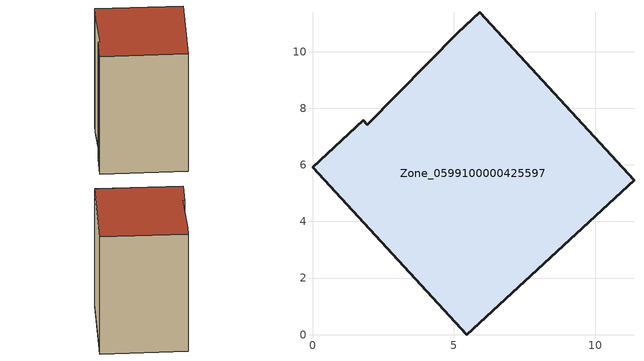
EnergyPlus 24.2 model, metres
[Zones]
Zone_0599100000425597
 floor ground (C_G): 0,5.92 1.79,7.57 1.94,7.42 5.13,10.66 5.91,11.39 11.36,5.46 5.46,0 z0
 wall outside (C_F): 5.13,10.66 1.94,7.42 1.79,7.57 0,5.92 5.46,0 11.36,5.46 5.91,11.39 5.13,10.66 z0:12.63
 roof outside (C_R): 1.79,7.57 0,5.92 5.46,0 11.36,5.46 5.91,11.39 5.13,10.66 1.94,7.42 z12.63
[BUILDING]
Pand.0599100000425597: North Axis=0; Terrain=City; Loads Convergence Tolerance Value=0.04; Temperature Convergence Tolerance Value=0.4; Solar Distribution=FullExterior; Maximum Number of Warmup Days=25; Minimum Number of Warmup Days=1
[Site:Location]
Rotterdam.The.Hague.AP_ZH_NLD Design_Conditions: Latitude=51.96; Longitude=4.45; Time Zone=1; Elevation=-4.5
[SITE:GROUNDTEMPERATURE:BUILDINGSURFACE]
18, 18, 18, 18, 18, 18, 18, 18, 18, 18, 18, 18
[MATERIAL] Thermal Absorptance=0.9; Solar Absorptance=0.7; Visible Absorptance=0.7
Name | Roughness | Thickness | Conductivity | Density | Specific Heat
G.TC.2006-2014 | MediumSmooth | 0.15 | 0.06 | 540 | 1210
F.TC.2006-2014 | Rough | 0.3 | 0.12 | 1920 | 840
R.TC.2006-2014 | MediumRough | 0.2 | 0.08 | 1500 | 1000
[CONSTRUCTION]
C_G: G.TC.2006-2014
C_F: F.TC.2006-2014
C_R: R.TC.2006-2014
[ZONE]
Zone_0599100000425597: Type=1; Multiplier=1; Ceiling Height=Autocalculate; Volume=Autocalculate; Floor Area=autocalculate; Part of Total Floor Area=Yes
[ZONEINFILTRATION:DESIGNFLOWRATE]
Infil_Zone_0599100000425597: Zone or ZoneList or Space or SpaceList=Zone_0599100000425597; Schedule=AlwaysOn; Design Flow Rate Calculation Method=Flow/Area; Flow Rate per Floor Area=0.0015; Constant Term Coefficient=1; Temperature Term Coefficient=0; Velocity Term Coefficient=0; Velocity Squared Term Coefficient=0
[HVACTEMPLATE:ZONE:IDEALLOADSAIRSYSTEM]
Zone_0599100000425597: Maximum Heating Supply Air Temperature=50; Minimum Cooling Supply Air Temperature=13; Maximum Heating Supply Air Humidity Ratio=0.0156; Minimum Cooling Supply Air Humidity Ratio=0.0077; Heating Limit=NoLimit; Cooling Limit=NoLimit; Dehumidification Control Type=ConstantSensibleHeatRatio; Cooling Sensible Heat Ratio=0.7; Dehumidification Setpoint=60; Humidification Control Type=None; Humidification Setpoint=30; Outdoor Air Method=None; Outdoor Air Flow Rate per Person=0.00944; Outdoor Air Flow Rate per Zone Floor Area=0; Outdoor Air Flow Rate per Zone=0; Demand Controlled Ventilation Type=None; Outdoor Air Economizer Type=NoEconomizer; Heat Recovery Type=None; Sensible Heat Recovery Effectiveness=0.7; Latent Heat Recovery Effectiveness=0.65
[ZONECONTROL:THERMOSTAT]
ThermostatControl_Zone_0599100000425597: Zone or ZoneList=Zone_0599100000425597; Control Type Schedule=DualSetpointControlType; Control 1=Thermostat_Zone_0599100000425597; Temperature Difference Between Cutout And Setpoint=0
[THERMOSTATSETPOINT:DUALSETPOINT]
Thermostat_Zone_0599100000425597: Heating Setpoint Temperature Schedule=HeatingSetpoint_Zone_0599100000425597; Cooling Setpoint Temperature Schedule=CoolingSetpoint_Zone_0599100000425597
[SCHEDULE:COMPACT]
HeatingSetpoint_Zone_0599100000425597: Through: 12/31, For: AllDays, Until: 24:00, 21
CoolingSetpoint_Zone_0599100000425597: Through: 12/31, For: AllDays, Until: 24:00, 24
DualSetpointControlType: Through: 12/31, For: AllDays, Until: 24:00, 4
AlwaysOn: Through: 12/31, For: AllDays, Until: 24:00, 1
